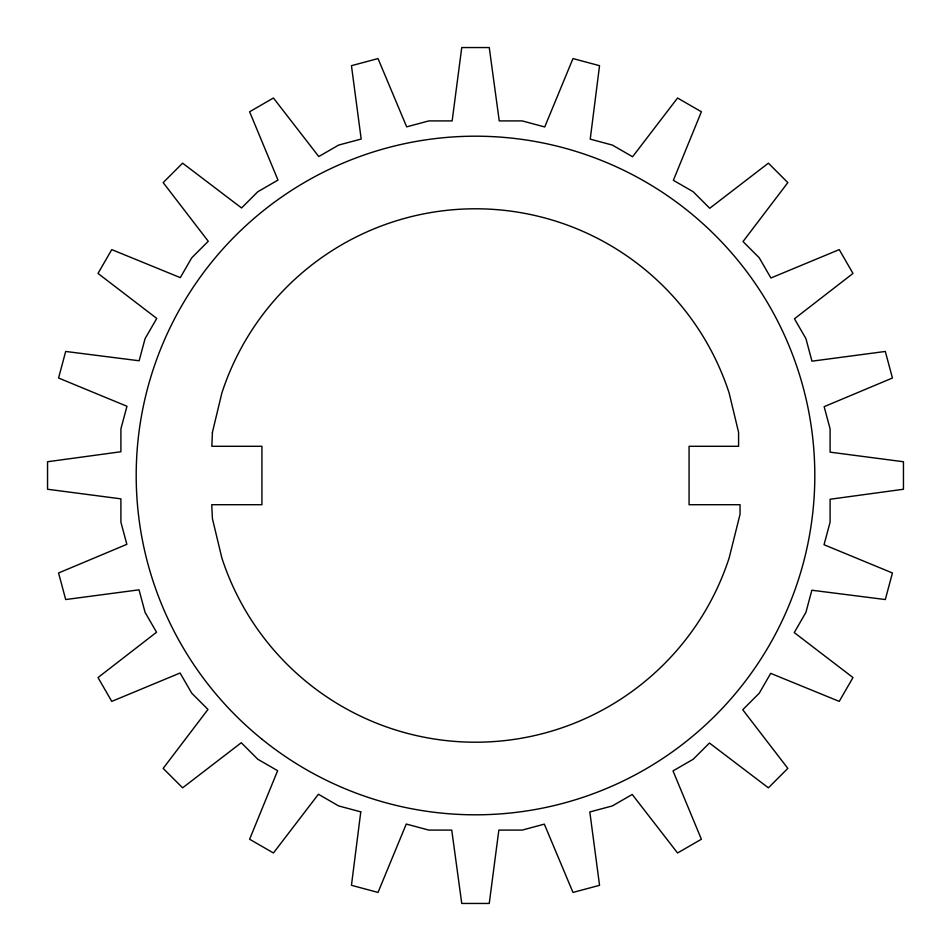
<?xml version="1.0" encoding="UTF-8"?>
<svg xmlns="http://www.w3.org/2000/svg" width="951" height="951" viewBox="0 0 951 951"><rect width="100%" height="100%" fill="white"/><g stroke="black" fill="none" stroke-linecap="round" stroke-linejoin="round"><path stroke-width="1.43" d="M360.774 811.857L351.454 885.31L378.022 892.43L406.267 824.042L428.818 830.092L451.749 830.092L461.746 903.45L489.254 903.45L498.847 830.092L522.182 830.092L544.329 824.148L572.977 892.43L599.546 885.31L589.822 811.964L612.361 805.925L632.225 794.454L677.564 852.988L701.386 839.234L673.011 770.916L693.22 759.243L709.434 743.028L768.384 787.832L787.832 768.384L742.731 709.731L759.243 693.22L770.702 673.367L839.234 701.386L852.988 677.564L794.251 632.581L805.925 612.361L811.857 590.226L885.31 599.546L892.43 572.977L824.042 544.733L830.092 522.182L830.092 499.251L903.45 489.254L903.45 461.746L830.092 452.153L830.092 428.818L824.148 406.671L892.43 378.022L885.31 351.454L811.964 361.178L805.925 338.639L794.454 318.775L852.988 273.436L839.234 249.614L770.916 277.989L759.243 257.78L743.028 241.566L787.832 182.616L768.384 163.168L709.731 208.269L693.22 191.757L673.367 180.298L701.386 111.766L677.564 98.012L632.581 156.749L612.361 145.075L590.226 139.143L599.546 65.69L572.977 58.57L544.733 126.959L522.182 120.908L499.251 120.908L489.254 47.55L461.746 47.55L452.153 120.908L428.818 120.908L406.671 126.852L378.022 58.57L351.454 65.69L361.178 139.036L338.639 145.075L318.775 156.546L273.436 98.012L249.614 111.766L277.989 180.084L257.78 191.757L241.566 207.972L182.616 163.168L163.168 182.616L208.269 241.269L191.757 257.78L180.298 277.633L111.766 249.614L98.012 273.436L156.749 318.419L145.075 338.639L139.143 360.774L65.69 351.454L58.57 378.022L126.959 406.267L120.908 428.818L120.908 451.749L47.55 461.746L47.55 489.254L120.908 498.847L120.908 522.182L126.852 544.329L58.57 572.977L65.69 599.546L139.036 589.822L145.075 612.361L156.546 632.225L98.012 677.564L111.766 701.386L180.084 673.011L191.757 693.22L207.972 709.434L163.168 768.384L182.616 787.832L241.269 742.731L257.78 759.243L277.633 770.702L249.614 839.234L273.436 852.988L318.419 794.251L338.639 805.925L360.774 811.857M212.418 432.325L211.847 446.292L261.929 446.292L261.929 504.708L211.728 504.708L212.418 518.675L221.845 557.916A266.708 266.708 0 0 0 729.155 557.916L740.056 514.229L740.056 504.708L689.071 504.708L689.071 446.292L738.582 446.292L738.582 432.325L729.155 393.084A266.708 266.708 0 0 0 221.845 393.084L212.418 432.325M261.965 739.189A339.305 339.305 0 0 0 810.632 528.578A339.305 339.305 0 0 0 353.903 158.734A339.305 339.305 0 0 0 261.965 739.189"/></g></svg>
